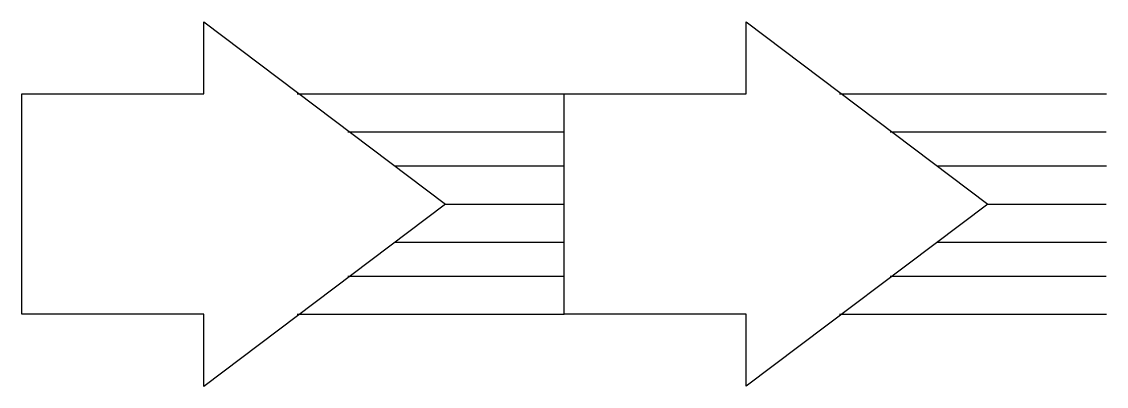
# Model space of a CAD drawing. Header units: metres. Extents: x -1164 to -1017, y 3 to 563.
# Drawn here: x -1075.744 to -1073.944, y 541.776 to 542.381 of the extents above; entities that cross this region are included whole.
import ezdxf

# ---------------------------------------------------------------- set-up
doc = ezdxf.new("R2010")
doc.units = ezdxf.units.M

# ---------------------------------------------------------------- blocks, each defined once
blk = doc.blocks.new('T2DPAA-T2D-C3S-SD-M2D-100020_250_dwg-40816774-DRG 2873021 - motorway level drainage')
at = {"color": 253, "lineweight": 25, "true_color": 0xa3a3a3}
for p, q in [((88.1025, -417.2531), (88.2163, -417.6812)), ((87.7492, -417.347), (87.8629, -417.7751)), ((88.063, -417.3509), (88.1551, -417.6974)), ((87.832, -417.4123), (87.9241, -417.7588)), ((88.0285, -417.4401), (88.1008, -417.7119)), ((87.9062, -417.4726), (87.9785, -417.7444)), ((88.3337, -418.1229), (88.4474, -418.551)), ((87.9803, -418.2168), (88.0941, -418.6449)), ((88.2942, -418.2207), (88.3863, -418.5672)), ((88.0632, -418.2821), (88.1553, -418.6286)), ((88.2597, -418.3099), (88.3319, -418.5817)), ((88.1374, -418.3424), (88.2096, -418.6142))]:
    blk.add_line(p, q, dxfattribs=at)
at = {"color": 253, "lineweight": 25, "true_color": 0xa3a3a3, "flags": 128}
for points in [[(87.989, -417.5379), (87.5939, -417.2282), (87.7095, -417.1975), (87.6318, -416.9053), (87.9851, -416.8114), (88.0628, -417.1036), (88.1783, -417.0729), (87.989, -417.5379), (88.0396, -417.7281)], [(88.2202, -418.4077), (87.8251, -418.098), (87.9406, -418.0673), (87.863, -417.7751), (88.2163, -417.6812), (88.2939, -417.9734), (88.4095, -417.9427), (88.2202, -418.4077), (88.2708, -418.5979)]]:
    blk.add_lwpolyline(points, dxfattribs=at)
blk = doc.blocks.new('T2DPAA-T2D-PWC-SD-M2D-100001_ProposedDrainage_rvt-2-DRG 2873021 - motorway level drainage')
at = {"color": 253, "lineweight": 25, "true_color": 0xa3a3a3, "rotation": 75.11694444444437}
blk.add_blockref('T2DPAA-T2D-C3S-SD-M2D-100020_250_dwg-40816774-DRG 2873021 - motorway level drainage', (-1569.5164, 564.2847), dxfattribs=at)

msp = doc.modelspace()

# ---------------------------------------------------------------- block references
at = {"lineweight": 5}
msp.add_blockref('T2DPAA-T2D-PWC-SD-M2D-100001_ProposedDrainage_rvt-2-DRG 2873021 - motorway level drainage', (68.3458246, 0), dxfattribs=at)

doc.saveas('drawing.dxf')
